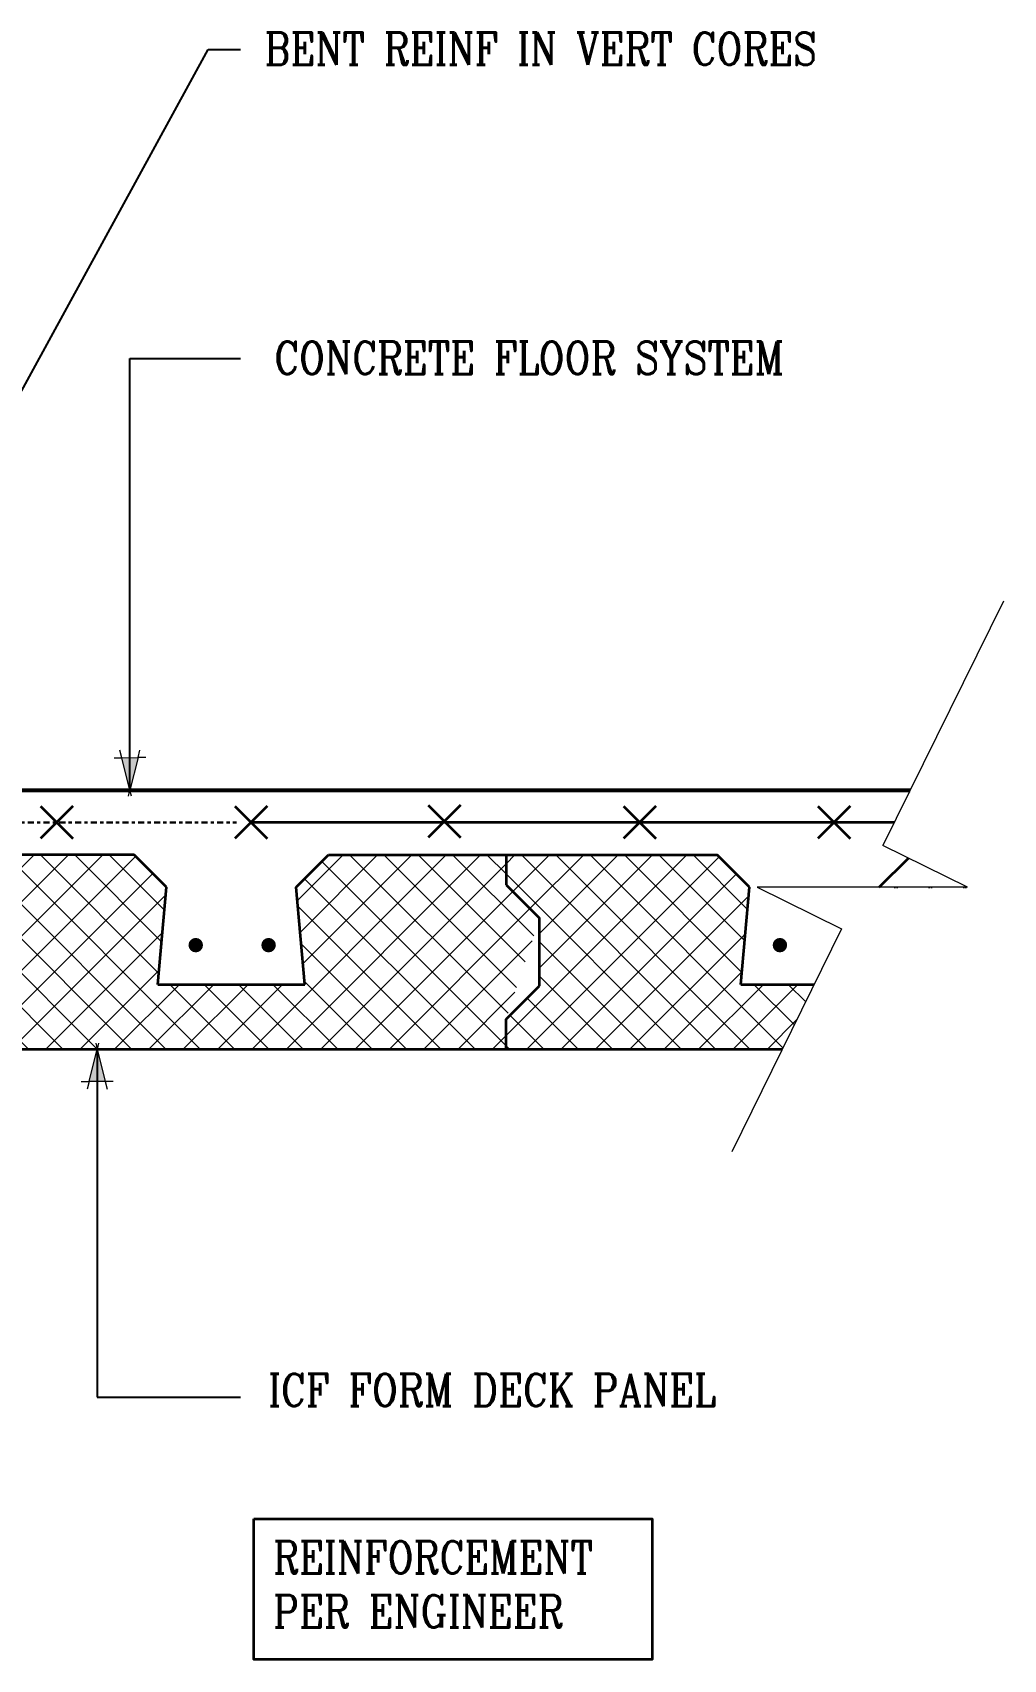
# Model space of a CAD drawing. Header units: inches. Extents: x -58.5 to 10.7, y 192.3 to 275.7.
# Drawn here: x -19.2 to 10.7, y 223.3 to 273.6 of the extents above; entities that cross this region are included whole.
import ezdxf

# ---------------------------------------------------------------- set-up
doc = ezdxf.new("R2010")
doc.units = ezdxf.units.IN
doc.header["$MEASUREMENT"] = 0
doc.linetypes.add('CENTER', pattern=[2, 1.25, -0.25, 0.25, -0.25])
for name, color, linetype, lineweight in [('A2 Hatch', 8, 'Continuous', 9), ('A4 medium', 7, 'Continuous', 35), ('A5 heavy', 5, 'Continuous', 53), ('DIM', 3, 'Continuous', 13), ('REBAR', 2, 'CENTER', 30)]:
    doc.layers.add(name, color=color, linetype=linetype, lineweight=lineweight)
doc.styles.add('ARCTEXT', font='arctext.shx', dxfattribs={"width": 0.85})
doc.styles.add('RomanC', font='romanc.shx', dxfattribs={"width": 0.85, "height": 5})
doc.dimstyles.new('ARCTEXT1-4', dxfattribs={"dimtxt": 4, "dimasz": 2, "dimexe": 2, "dimexo": 2, "dimgap": 2, "dimtad": 1, "dimdec": 4, "dimzin": 3, "dimdsep": 46, "dimlunit": 4, "dimtxsty": 'ARCTEXT', "dimblk": 'ARCHTICK', "dimcen": 2, "dimaunit": 1, "dimadec": 0, "dimazin": 0, "dimtfac": 1, "dimtdec": 4, "dimtmove": 2, "dimatfit": 3, "dimldrblk": 'arrow', "dimfxl": 1, "dimtolj": 1, "dimtzin": 0, "dimarcsym": 0})
pattern_1 = [(45, (-3258.8901, 683.68956), (-0.53033009, 0.53033009), []), (135, (-3258.8901, 683.68956), (-0.53033009, -0.53033009), [])]

# ---------------------------------------------------------------- blocks, each defined once
blk = doc.blocks.new('_ArchTick')
at = {"color": 0, "linetype": 'ByBlock', "const_width": 0.15}
blk.add_lwpolyline([(-0.5, -0.5), (0.5, 0.5)], dxfattribs=at)
blk = doc.blocks.new('arrow')
at = {"layer": 'DIM'}
blk.add_hatch(color=253, dxfattribs=at).paths.add_polyline_path([(-2, 0.5), (-2, -0.5), (0, 0)])
at = {"layer": 'DIM', "lineweight": 9}
for points in [[(-2, 0.98), (-2, 0.5), (-2.47, 0.62)], [(0.37, 0.09), (0, 0)], [(0.37, -0.09), (0, 0)], [(-2, -0.98), (-2, -0.5), (-2.47, -0.62)]]:
    blk.add_lwpolyline(points, dxfattribs=at)
at = {"layer": 'DIM', "lineweight": 15}
blk.add_lwpolyline([(0, 0), (-2, -0.5), (-2, 0.5), (0, 0)], dxfattribs=at)

msp = doc.modelspace()

# ---------------------------------------------------------------- hatches: boundary and pattern name
at = {"ltscale": 0.15}
h = msp.add_hatch(dxfattribs=at)
h.set_pattern_fill('ANSI37', color=256, scale=6, style=0)
h.set_pattern_definition(pattern_1)
edge = h.paths.add_edge_path()
edge.add_line((6.889, 247.191), (7.794, 248.095))
edge.add_line((9.62, 247.194), (6.893, 247.194))
edge.add_line((7.794, 248.095), (9.62, 247.194))
at = {"layer": 'A2 Hatch', "ltscale": 0.15}
h = msp.add_hatch(dxfattribs=at)
h.set_pattern_fill('ANSI37', color=256, scale=6, style=0)
h.set_pattern_definition(pattern_1)
h.paths.add_polyline_path([(-16.111, 248.191), (-22.628, 248.191), (-22.628, 247.27), (-21.593, 246.235), (-21.593, 244.153), (-22.628, 243.118), (-22.628, 242.194), (-4.628, 242.194), (-4.628, 243.118), (-3.593, 244.153), (-3.593, 246.235), (-4.628, 247.27), (-4.628, 248.191), (-10.111, 248.191), (-11.111, 247.191), (-10.843, 244.194), (-15.378, 244.194), (-15.111, 247.191)])
edge = h.paths.add_edge_path()
edge.add_line((-4.628, 247.27), (-3.593, 246.235))
edge.add_line((-4.628, 243.118), (-3.593, 244.153))
edge.add_line((-3.593, 244.153), (-3.593, 246.235))
h = msp.add_hatch(dxfattribs=at)
h.set_pattern_fill('ANSI37', color=256, scale=6, style=0)
h.set_pattern_definition(pattern_1)
h.paths.add_polyline_path([(-4.628, 242.194), (3.902, 242.194), (4.889, 244.194), (2.622, 244.194), (2.889, 247.191), (1.889, 248.191), (-4.628, 248.191), (-4.628, 247.27), (-3.593, 246.235), (-3.593, 244.153), (-4.628, 243.118)])
h = msp.add_hatch(color=256, dxfattribs=at)
edge = h.paths.add_edge_path()
edge.add_arc((-14.208, 245.405), 0.224, 0, 360)
h = msp.add_hatch(color=256, dxfattribs=at)
edge = h.paths.add_edge_path()
edge.add_arc((-11.959, 245.405), 0.224, 0, 360)
h = msp.add_hatch(color=256, dxfattribs=at)
edge = h.paths.add_edge_path()
edge.add_arc((3.827, 245.405), 0.224, 0, 360)

# ---------------------------------------------------------------- linework, layer by layer
at = {"ltscale": 0.15}
for p, q in [((-4.628, 247.27), (-3.593, 246.235)), ((-3.593, 244.153), (-3.593, 246.235)), ((-4.628, 243.118), (-3.593, 244.153)), ((-30.828, 242.194), (-4.628, 242.194)), ((-4.628, 242.194), (3.902, 242.194))]:
    msp.add_line(p, q, dxfattribs=at)
at = {"layer": 'A4 medium', "ltscale": 0.15}
for p, q in [((-19.002, 249.694), (-18.002, 248.694)), ((-18.002, 249.694), (-19.002, 248.694)), ((-13.002, 249.694), (-12.002, 248.694)), ((-12.002, 249.694), (-13.002, 248.694)), ((-7.037, 249.729), (-6.037, 248.729)), ((-6.037, 249.729), (-7.037, 248.729)), ((-1.002, 249.694), (-0.002, 248.694)), ((-0.002, 249.694), (-1.002, 248.694)), ((4.998, 249.694), (5.998, 248.694)), ((5.998, 249.694), (4.998, 248.694)), ((-6.502, 249.194), (-12.502, 249.194)), ((-0.502, 249.194), (-6.502, 249.194)), ((5.498, 249.194), (-0.502, 249.194)), ((7.357, 249.194), (5.498, 249.194)), ((-16.111, 248.191), (-22.628, 248.191)), ((-15.111, 247.191), (-16.111, 248.191)), ((-11.111, 247.191), (-10.111, 248.191)), ((-10.111, 248.191), (-4.628, 248.191)), ((-4.628, 248.191), (-4.628, 247.27)), ((-4.628, 248.191), (1.889, 248.191)), ((2.889, 247.191), (1.889, 248.191)), ((6.889, 247.191), (7.794, 248.095)), ((-15.378, 244.194), (-15.111, 247.191)), ((-10.843, 244.194), (-11.111, 247.191)), ((-4.628, 247.27), (-3.593, 246.235)), ((2.622, 244.194), (2.889, 247.191)), ((-3.593, 244.153), (-3.593, 246.235)), ((-15.378, 244.194), (-10.843, 244.194)), ((2.622, 244.194), (4.889, 244.194)), ((-4.628, 243.118), (-3.593, 244.153)), ((-4.628, 242.194), (-4.628, 243.118)), ((-22.628, 242.194), (3.902, 242.194))]:
    msp.add_line(p, q, dxfattribs=at)
msp.add_lwpolyline([(-12.416, 227.689), (-0.121, 227.689), (-0.121, 223.347), (-12.416, 223.347)], close=True, dxfattribs=at)
at = {"layer": 'A5 heavy', "ltscale": 0.15}
msp.add_line((-24.632, 250.194), (7.85, 250.194), dxfattribs=at)
at = {"layer": 'DIM'}
for p, q in [((10.728, 256.026), (7.006, 248.484)), ((9.62, 247.194), (7.006, 248.484)), ((9.62, 247.194), (3.12, 247.194)), ((3.12, 247.194), (5.733, 245.904)), ((5.733, 245.904), (2.339, 239.026))]:
    msp.add_line(p, q, dxfattribs=at)
at = {"layer": 'REBAR', "ltscale": 0.15}
msp.add_line((-24.271, 249.194), (-12.945, 249.194), dxfattribs=at)

# ---------------------------------------------------------------- texts
at = {"layer": 'DIM', "color": 3, "char_height": 1, "attachment_point": 1, "style": 'RomanC'}
for s, insert, width in [('BENT REINF IN VERT CORES ', (-12.083, 273.586), 22.68955), ('CONCRETE FLOOR SYSTEM', (-11.783, 264.041), 22.68955), ('ICF FORM DECK PANEL', (-11.974, 232.169), 22.68955), ('REINFORCEMENT PER ENGINEER', (-11.818, 227.003), 13.32674)]:
    msp.add_mtext(s, dxfattribs=dict(at, insert=insert, width=width))

# ---------------------------------------------------------------- leaders
at = {"layer": 'DIM'}
for points in [[(-26.393, 250.073), (-13.828, 273.062), (-12.828, 273.062)], [(-16.239, 250.194), (-16.245, 263.524), (-12.828, 263.524)], [(-17.252, 242.194), (-17.256, 231.444), (-12.828, 231.444)]]:
    msp.add_leader(points, dimstyle='ARCTEXT1-4', override={"dimasz": 0.5, "dimtad": 0}, dxfattribs=at)

doc.saveas('drawing.dxf')
